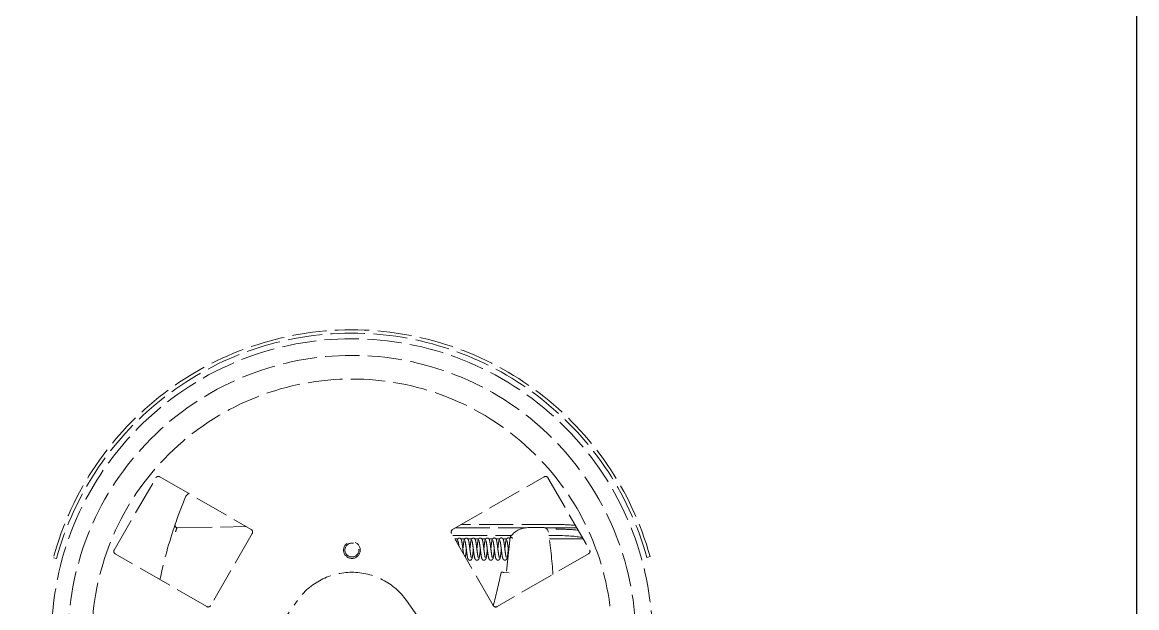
# Model space of a CAD drawing. Header units: millimetres. Extents: x -665 to 20454, y -27797 to 160.
# Drawn here: x 2175.1 to 2565.6, y -7749.3 to -7544 of the extents above; entities that cross this region are included whole.
import ezdxf

# ---------------------------------------------------------------- set-up
doc = ezdxf.new("R2010")
doc.units = ezdxf.units.MM
doc.linetypes.add('$2$ACAD_ISO02W100', pattern=[15, 12, -3])
doc.layers.add('$2$DL', color=8, linetype='$2$ACAD_ISO02W100', lineweight=0)
doc.layers.add('AA_Rope', color=7, linetype='Continuous')

msp = doc.modelspace()

# ---------------------------------------------------------------- linework, layer by layer
at = {"layer": '$2$DL'}
for p, q in [((2207.319, -7729.039), (2221.944, -7703.707)), ((2223.276, -7703.351), (2255.362, -7721.876)), ((2325.888, -7721.876), (2357.974, -7703.351)), ((2359.306, -7703.707), (2373.931, -7729.039)), ((2362.19, -7720.095), (2328.972, -7720.095)), ((2229.633, -7721.287), (2253.58, -7720.847)), ((2255.719, -7723.207), (2241.094, -7748.539)), ((2340.156, -7748.539), (2325.531, -7723.207)), ((2325.969, -7723.966), (2346.477, -7723.966)), ((2326.917, -7721.282), (2351.206, -7721.282)), ((2357.507, -7721.087), (2352.307, -7721.183)), ((2358.392, -7721.282), (2369.453, -7721.282)), ((2359.653, -7723.966), (2362.19, -7723.966)), ((2362.19, -7721.728), (2362.19, -7721.282)), ((2327.72, -7725.153), (2326.655, -7725.153)), ((2330.157, -7725.153), (2328.817, -7725.153)), ((2332.601, -7725.153), (2331.276, -7725.153)), ((2335.043, -7725.153), (2333.737, -7725.153)), ((2337.486, -7725.153), (2336.197, -7725.153)), ((2339.927, -7725.153), (2338.656, -7725.153)), ((2342.373, -7725.153), (2341.113, -7725.153)), ((2344.815, -7725.153), (2343.574, -7725.153)), ((2346.063, -7724.505), (2344.736, -7736.985)), ((2371.688, -7725.153), (2359.821, -7725.153)), ((2187.131, -7732.034), (2186.007, -7731.728)), ((2239.762, -7748.896), (2207.676, -7730.371)), ((2373.574, -7730.371), (2341.488, -7748.896)), ((2393.978, -7731.675), (2395.101, -7731.365)), ((2343.916, -7736.898), (2345.705, -7737.089)), ((2175.126, -7883.079), (2271.518, -7746.739)), ((2309.732, -7746.739), (2406.124, -7883.079)), ((2340.159, -7748.543), (2340.176, -7748.543))]:
    msp.add_line(p, q, dxfattribs=at)
for radius in [2.925, 2.438]:
    msp.add_circle((2290.625, -7729.048), radius, dxfattribs=at)
for centre, radius, start, end in [((2290.604, -7760.248), 108.415, 15.45098, 164.74799), ((2290.604, -7760.248), 107.25, 15.45098, 164.74799), ((2290.625, -7760.248), 105.3, 318.09966, 221.90034), ((2290.625, -7760.248), 99.45, 318.86903, 221.13097), ((2290.625, -7760.248), 91.163, 320.1335, 219.8665), ((2222.788, -7704.195), 0.975, 60, 150), ((2358.462, -7704.195), 0.975, 30, 120), ((2383.693, -7772.964), 163.8, 157.55514, 161.13364), ((2233.202, -7710.798), 0.975, 137.51154, 157.55514), ((2298.629, -7770.727), 89.7, 136.67543, 137.51154), ((2383.693, -7772.964), 163.8, 161.13364, 168.18567), ((2229.615, -7720.312), 0.975, 161.13364, 271.05374), ((2254.874, -7722.72), 0.975, 330, 60), ((2326.376, -7722.72), 0.975, 120, 210), ((2352.451, -7728.982), 7.8, 91.05374, 144.97369), ((2357.543, -7723.037), 1.95, 8.70492, 91.05374), ((2197.557, -7747.532), 163.8, 3.47702, 8.70492), ((2208.163, -7729.526), 0.975, 150, 240), ((2373.087, -7729.526), 0.975, 300, 30), ((2290.625, -7760.248), 23.4, 35.26007, 144.73993), ((2037.913, -7671.203), 312, 345.64397, 347.86429), ((2240.249, -7748.051), 0.975, 240, 330), ((2341.001, -7748.051), 0.975, 210, 300)]:
    msp.add_arc(centre, radius, start, end, dxfattribs=at)
for centre, major_axis, start_param, end_param in [((2362.19, -7721.28), (-9.828, 0), 3.9531345, 4.712389), ((2362.19, -7723.138), (-11.7, 0), 3.9914818, 4.712389), ((2362.19, -7725.151), (9.828, 0), 0.3387524, 1.5707963)]:
    msp.add_ellipse(centre, major_axis=major_axis, ratio=0.1205367, start_param=start_param, end_param=end_param, dxfattribs=at)
for points, knots in [([(2229.307, -7721.237), (2229.305, -7721.237), (2229.304, -7721.236), (2229.294, -7721.233), (2229.287, -7721.232), (2229.262, -7721.228), (2229.25, -7721.239), (2229.222, -7721.332), (2229.205, -7721.416), (2229.173, -7721.575), (2229.167, -7721.607), (2229.129, -7721.786), (2229.075, -7721.921), (2228.996, -7722.118), (2228.96, -7722.211), (2228.896, -7722.408), (2228.867, -7722.51), (2228.846, -7722.618), (2228.845, -7722.621), (2228.844, -7722.625)], [-0.00165743, -0.00165743, -0.00165743, -0.00165743, 0, 0, 0.01119477, 0.01119477, 0.05516722, 0.05516722, 0.10340416, 0.10340416, 0.11457751, 0.11457751, 0.16396758, 0.16396758, 0.20432722, 0.20432722, 0.24498028, 0.24498028, 0.24633536, 0.24633536, 0.24633536, 0.24633536]), ([(2327.35, -7726.357), (2327.373, -7726.215), (2327.396, -7726.083), (2327.47, -7725.722), (2327.515, -7725.536), (2327.624, -7725.3), (2327.653, -7725.247), (2327.735, -7725.129), (2327.792, -7725.063), (2327.909, -7724.98), (2327.955, -7724.954), (2328.074, -7724.904), (2328.153, -7724.885), (2328.313, -7724.876), (2328.395, -7724.886), (2328.545, -7724.934), (2328.616, -7724.972), (2328.737, -7725.061), (2328.787, -7725.114), (2328.867, -7725.217), (2328.896, -7725.268), (2328.96, -7725.395), (2328.988, -7725.472), (2329.094, -7725.807), (2329.158, -7726.134), (2329.278, -7726.88), (2329.334, -7727.284), (2329.435, -7728.057), (2329.481, -7728.427), (2329.57, -7729.147), (2329.615, -7729.506), (2329.69, -7730.078), (2329.722, -7730.309), (2329.754, -7730.521)], [17.3582383, 17.3582383, 17.3582383, 17.3582383, 17.4545808, 17.4545808, 17.6511069, 17.6511069, 17.7068135, 17.7068135, 17.7693974, 17.7693974, 17.8009739, 17.8009739, 17.8454563, 17.8454563, 17.8914011, 17.8914011, 17.9374919, 17.9374919, 17.9862793, 17.9862793, 18.0389292, 18.0389292, 18.1258871, 18.1258871, 18.3845675, 18.3845675, 18.6035005, 18.6035005, 18.782896, 18.782896, 18.9580087, 18.9580087, 19.0840786, 19.0840786, 19.0840786, 19.0840786]), ([(2328.131, -7727.711), (2328.114, -7727.58), (2328.097, -7727.452), (2328.038, -7727.03), (2327.995, -7726.752), (2327.915, -7726.298), (2327.875, -7726.111), (2327.829, -7725.944), (2327.817, -7725.907), (2327.806, -7725.879), (2327.804, -7725.874), (2327.804, -7725.874)], [29.65913668, 29.65913668, 29.65913668, 29.65913668, 29.72760971, 29.72760971, 29.89521173, 29.89521173, 30.05753204, 30.05753204, 30.12526168, 30.12526168, 30.15537839, 30.15537839, 30.15537839, 30.15537839]), ([(2329.507, -7728.641), (2329.544, -7728.319), (2329.581, -7727.996), (2329.658, -7727.349), (2329.7, -7727.021), (2329.784, -7726.433), (2329.827, -7726.17), (2329.92, -7725.716), (2329.964, -7725.533), (2330.069, -7725.296), (2330.098, -7725.239), (2330.179, -7725.12), (2330.232, -7725.059), (2330.338, -7724.977), (2330.382, -7724.95), (2330.498, -7724.897), (2330.575, -7724.876), (2330.733, -7724.861), (2330.816, -7724.868), (2330.965, -7724.908), (2331.036, -7724.942), (2331.161, -7725.027), (2331.214, -7725.078), (2331.298, -7725.178), (2331.329, -7725.228), (2331.395, -7725.349), (2331.424, -7725.421), (2331.523, -7725.71), (2331.579, -7725.975), (2331.695, -7726.637), (2331.753, -7727.04), (2331.858, -7727.824), (2331.905, -7728.204), (2331.995, -7728.928), (2332.039, -7729.282), (2332.126, -7729.956), (2332.17, -7730.284), (2332.254, -7730.834), (2332.294, -7731.07), (2332.35, -7731.346), (2332.368, -7731.425), (2332.399, -7731.546), (2332.413, -7731.592), (2332.431, -7731.644), (2332.437, -7731.658), (2332.437, -7731.658), (2332.437, -7731.658), (2332.437, -7731.658)], [20.4987121, 20.4987121, 20.4987121, 20.4987121, 20.6565597, 20.6565597, 20.8327732, 20.8327732, 21.0129666, 21.0129666, 21.204709, 21.204709, 21.2627419, 21.2627419, 21.3193191, 21.3193191, 21.3505046, 21.3505046, 21.3942369, 21.3942369, 21.4396174, 21.4396174, 21.4848006, 21.4848006, 21.5334, 21.5334, 21.5853541, 21.5853541, 21.6676489, 21.6676489, 21.8938691, 21.8938691, 22.1230466, 22.1230466, 22.3085408, 22.3085408, 22.4796249, 22.4796249, 22.6545632, 22.6545632, 22.8160567, 22.8160567, 22.8939182, 22.8939182, 22.9620205, 22.9620205, 23.0145426, 23.0145426, 23.0163046, 23.0163046, 23.0163046, 23.0163046]), ([(2333.185, -7728.885), (2333.173, -7728.988), (2333.161, -7729.092), (2333.109, -7729.549), (2333.067, -7729.902), (2332.985, -7730.55), (2332.944, -7730.852), (2332.859, -7731.389), (2332.815, -7731.625), (2332.737, -7731.936), (2332.707, -7732.038), (2332.639, -7732.202), (2332.608, -7732.267), (2332.514, -7732.402), (2332.45, -7732.475), (2332.292, -7732.585), (2332.204, -7732.625), (2332.03, -7732.661), (2331.941, -7732.662), (2331.778, -7732.633), (2331.703, -7732.605), (2331.575, -7732.534), (2331.523, -7732.491), (2331.43, -7732.394), (2331.392, -7732.341), (2331.314, -7732.21), (2331.282, -7732.136), (2331.189, -7731.877), (2331.142, -7731.675), (2331.06, -7731.254), (2331.027, -7731.061), (2330.945, -7730.532), (2330.894, -7730.162), (2330.805, -7729.473), (2330.766, -7729.154), (2330.681, -7728.474), (2330.635, -7728.104), (2330.548, -7727.441), (2330.506, -7727.136), (2330.423, -7726.601), (2330.381, -7726.362), (2330.325, -7726.105), (2330.309, -7726.036), (2330.281, -7725.938), (2330.27, -7725.904), (2330.258, -7725.872), (2330.255, -7725.865), (2330.255, -7725.865)], [24.0832089, 24.0832089, 24.0832089, 24.0832089, 24.1339282, 24.1339282, 24.3093378, 24.3093378, 24.4845887, 24.4845887, 24.66683, 24.66683, 24.7735508, 24.7735508, 24.8463717, 24.8463717, 24.9116945, 24.9116945, 24.9667741, 24.9667741, 25.0153833, 25.0153833, 25.0603681, 25.0603681, 25.1057113, 25.1057113, 25.1577655, 25.1577655, 25.2386531, 25.2386531, 25.4276543, 25.4276543, 25.5568392, 25.5568392, 25.7546411, 25.7546411, 25.9101697, 25.9101697, 26.0892717, 26.0892717, 26.2564734, 26.2564734, 26.4237632, 26.4237632, 26.4986052, 26.4986052, 26.5609124, 26.5609124, 26.5983238, 26.5983238, 26.5983238, 26.5983238]), ([(2331.958, -7728.628), (2331.995, -7728.301), (2332.033, -7727.972), (2332.111, -7727.324), (2332.152, -7727.001), (2332.235, -7726.42), (2332.278, -7726.158), (2332.371, -7725.701), (2332.415, -7725.518), (2332.522, -7725.281), (2332.551, -7725.225), (2332.632, -7725.107), (2332.687, -7725.044), (2332.797, -7724.962), (2332.841, -7724.936), (2332.957, -7724.884), (2333.034, -7724.863), (2333.193, -7724.849), (2333.275, -7724.857), (2333.425, -7724.9), (2333.496, -7724.935), (2333.62, -7725.021), (2333.672, -7725.073), (2333.755, -7725.174), (2333.786, -7725.224), (2333.852, -7725.348), (2333.88, -7725.423), (2333.981, -7725.728), (2334.039, -7726.007), (2334.127, -7726.521), (2334.156, -7726.705), (2334.231, -7727.222), (2334.278, -7727.581), (2334.37, -7728.305), (2334.416, -7728.679), (2334.505, -7729.387), (2334.548, -7729.731), (2334.634, -7730.36), (2334.677, -7730.652), (2334.758, -7731.131), (2334.798, -7731.331), (2334.847, -7731.525), (2334.862, -7731.573), (2334.881, -7731.63), (2334.888, -7731.646), (2334.889, -7731.647), (2334.889, -7731.648), (2334.889, -7731.648)], [24.0548523, 24.0548523, 24.0548523, 24.0548523, 24.2154109, 24.2154109, 24.3899229, 24.3899229, 24.5683915, 24.5683915, 24.7623617, 24.7623617, 24.8195078, 24.8195078, 24.8781157, 24.8781157, 24.908868, 24.908868, 24.9528937, 24.9528937, 24.9984823, 24.9984823, 25.044016, 25.044016, 25.0927509, 25.0927509, 25.1450301, 25.1450301, 25.2298662, 25.2298662, 25.4635984, 25.4635984, 25.5771281, 25.5771281, 25.7630702, 25.7630702, 25.9424595, 25.9424595, 26.1139157, 26.1139157, 26.2842686, 26.2842686, 26.4456104, 26.4456104, 26.5160043, 26.5160043, 26.5716483, 26.5716483, 26.5750322, 26.5750322, 26.5750322, 26.5750322]), ([(2335.635, -7728.872), (2335.623, -7728.98), (2335.611, -7729.088), (2335.559, -7729.54), (2335.519, -7729.884), (2335.438, -7730.526), (2335.396, -7730.83), (2335.31, -7731.373), (2335.266, -7731.612), (2335.188, -7731.918), (2335.159, -7732.016), (2335.095, -7732.178), (2335.065, -7732.243), (2334.995, -7732.349), (2334.968, -7732.383), (2334.907, -7732.449), (2334.873, -7732.481), (2334.77, -7732.558), (2334.691, -7732.6), (2334.529, -7732.645), (2334.444, -7732.652), (2334.281, -7732.636), (2334.203, -7732.614), (2334.066, -7732.549), (2334.008, -7732.508), (2333.912, -7732.419), (2333.873, -7732.37), (2333.795, -7732.254), (2333.762, -7732.188), (2333.678, -7731.986), (2333.639, -7731.844), (2333.563, -7731.519), (2333.529, -7731.341), (2333.442, -7730.832), (2333.388, -7730.461), (2333.289, -7729.723), (2333.243, -7729.354), (2333.191, -7728.933), (2333.184, -7728.88), (2333.157, -7728.664), (2333.137, -7728.502), (2333.074, -7727.999), (2333.03, -7727.659), (2332.945, -7727.043), (2332.902, -7726.758), (2332.821, -7726.298), (2332.782, -7726.109), (2332.735, -7725.934), (2332.722, -7725.894), (2332.709, -7725.859), (2332.706, -7725.852), (2332.706, -7725.852)], [20.5252268, 20.5252268, 20.5252268, 20.5252268, 20.5779745, 20.5779745, 20.7490427, 20.7490427, 20.9250042, 20.9250042, 21.1088472, 21.1088472, 21.2125503, 21.2125503, 21.2868429, 21.2868429, 21.320618, 21.320618, 21.3509044, 21.3509044, 21.401303, 21.401303, 21.4479597, 21.4479597, 21.4928135, 21.4928135, 21.5376539, 21.5376539, 21.5845528, 21.5845528, 21.6550292, 21.6550292, 21.8019557, 21.8019557, 21.9356326, 21.9356326, 22.1464355, 22.1464355, 22.3273958, 22.3273958, 22.3538616, 22.3538616, 22.4334612, 22.4334612, 22.6043608, 22.6043608, 22.7745268, 22.7745268, 22.9345792, 22.9345792, 23.0035067, 23.0035067, 23.0408142, 23.0408142, 23.0408142, 23.0408142]), ([(2334.409, -7728.616), (2334.447, -7728.278), (2334.486, -7727.936), (2334.565, -7727.284), (2334.606, -7726.965), (2334.69, -7726.385), (2334.733, -7726.122), (2334.828, -7725.668), (2334.87, -7725.486), (2334.983, -7725.249), (2335.012, -7725.196), (2335.094, -7725.083), (2335.147, -7725.023), (2335.257, -7724.945), (2335.301, -7724.919), (2335.419, -7724.869), (2335.498, -7724.849), (2335.658, -7724.838), (2335.74, -7724.848), (2335.89, -7724.894), (2335.961, -7724.931), (2336.083, -7725.02), (2336.134, -7725.072), (2336.215, -7725.175), (2336.245, -7725.225), (2336.311, -7725.355), (2336.34, -7725.435), (2336.444, -7725.763), (2336.505, -7726.074), (2336.624, -7726.799), (2336.681, -7727.202), (2336.782, -7727.976), (2336.828, -7728.351), (2336.917, -7729.071), (2336.961, -7729.426), (2337.048, -7730.082), (2337.091, -7730.393), (2337.174, -7730.923), (2337.215, -7731.153), (2337.27, -7731.401), (2337.286, -7731.468), (2337.314, -7731.565), (2337.325, -7731.6), (2337.337, -7731.631), (2337.34, -7731.637), (2337.34, -7731.637)], [27.6127082, 27.6127082, 27.6127082, 27.6127082, 27.7789671, 27.7789671, 27.9516655, 27.9516655, 28.1331159, 28.1331159, 28.3270117, 28.3270117, 28.3814102, 28.3814102, 28.4382493, 28.4382493, 28.4692816, 28.4692816, 28.5137542, 28.5137542, 28.5596897, 28.5596897, 28.6057511, 28.6057511, 28.6547617, 28.6547617, 28.7077128, 28.7077128, 28.797103, 28.797103, 29.0468136, 29.0468136, 29.2668907, 29.2668907, 29.4483157, 29.4483157, 29.6212474, 29.6212474, 29.7917913, 29.7917913, 29.9568109, 29.9568109, 30.0308834, 30.0308834, 30.0954177, 30.0954177, 30.1318585, 30.1318585, 30.1318585, 30.1318585]), ([(2338.086, -7728.86), (2338.076, -7728.945), (2338.067, -7729.03), (2338.018, -7729.46), (2337.978, -7729.803), (2337.897, -7730.453), (2337.854, -7730.765), (2337.769, -7731.313), (2337.726, -7731.553), (2337.65, -7731.866), (2337.622, -7731.968), (2337.561, -7732.13), (2337.534, -7732.193), (2337.47, -7732.301), (2337.441, -7732.344), (2337.371, -7732.423), (2337.333, -7732.46), (2337.223, -7732.544), (2337.142, -7732.587), (2336.975, -7732.633), (2336.888, -7732.64), (2336.723, -7732.622), (2336.645, -7732.598), (2336.508, -7732.532), (2336.451, -7732.49), (2336.354, -7732.398), (2336.315, -7732.348), (2336.24, -7732.231), (2336.209, -7732.167), (2336.126, -7731.964), (2336.087, -7731.82), (2336.011, -7731.489), (2335.976, -7731.308), (2335.89, -7730.801), (2335.837, -7730.441), (2335.74, -7729.711), (2335.693, -7729.337), (2335.64, -7728.914), (2335.634, -7728.864), (2335.609, -7728.662), (2335.59, -7728.511), (2335.528, -7728.009), (2335.483, -7727.662), (2335.397, -7727.043), (2335.355, -7726.76), (2335.275, -7726.299), (2335.235, -7726.108), (2335.187, -7725.928), (2335.174, -7725.885), (2335.16, -7725.846), (2335.156, -7725.838), (2335.156, -7725.838)], [16.9679256, 16.9679256, 16.9679256, 16.9679256, 17.0095574, 17.0095574, 17.1799877, 17.1799877, 17.3573073, 17.3573073, 17.5381253, 17.5381253, 17.6419233, 17.6419233, 17.7146287, 17.7146287, 17.7571268, 17.7571268, 17.7924804, 17.7924804, 17.8450495, 17.8450495, 17.8930342, 17.8930342, 17.9380608, 17.9380608, 17.9831491, 17.9831491, 18.0309278, 18.0309278, 18.0996674, 18.0996674, 18.248536, 18.248536, 18.3837845, 18.3837845, 18.5881986, 18.5881986, 18.7715317, 18.7715317, 18.7963033, 18.7963033, 18.8707752, 18.8707752, 19.0453572, 19.0453572, 19.2129377, 19.2129377, 19.3741658, 19.3741658, 19.4437533, 19.4437533, 19.4826684, 19.4826684, 19.4826684, 19.4826684]), ([(2336.859, -7728.604), (2336.897, -7728.275), (2336.935, -7727.943), (2337.013, -7727.293), (2337.054, -7726.969), (2337.138, -7726.39), (2337.181, -7726.129), (2337.275, -7725.669), (2337.319, -7725.483), (2337.43, -7725.245), (2337.459, -7725.19), (2337.542, -7725.074), (2337.597, -7725.012), (2337.71, -7724.931), (2337.754, -7724.905), (2337.871, -7724.855), (2337.949, -7724.836), (2338.108, -7724.825), (2338.189, -7724.834), (2338.339, -7724.88), (2338.41, -7724.917), (2338.531, -7725.005), (2338.582, -7725.057), (2338.661, -7725.156), (2338.69, -7725.204), (2338.754, -7725.325), (2338.782, -7725.399), (2338.884, -7725.706), (2338.943, -7725.995), (2339.061, -7726.692), (2339.119, -7727.098), (2339.221, -7727.876), (2339.268, -7728.249), (2339.357, -7728.973), (2339.402, -7729.336), (2339.489, -7729.999), (2339.532, -7730.311), (2339.615, -7730.854), (2339.657, -7731.092), (2339.713, -7731.355), (2339.73, -7731.427), (2339.759, -7731.535), (2339.771, -7731.575), (2339.786, -7731.615), (2339.79, -7731.624), (2339.79, -7731.624)], [31.1691177, 31.1691177, 31.1691177, 31.1691177, 31.3307949, 31.3307949, 31.5056439, 31.5056439, 31.6840572, 31.6840572, 31.8807418, 31.8807418, 31.9369461, 31.9369461, 31.9961902, 31.9961902, 32.0269476, 32.0269476, 32.0708054, 32.0708054, 32.1162233, 32.1162233, 32.1616744, 32.1616744, 32.2095626, 32.2095626, 32.2598762, 32.2598762, 32.3435527, 32.3435527, 32.5837863, 32.5837863, 32.80958, 32.80958, 32.9906525, 32.9906525, 33.1662701, 33.1662701, 33.3352787, 33.3352787, 33.5020637, 33.5020637, 33.5771738, 33.5771738, 33.6435869, 33.6435869, 33.6870296, 33.6870296, 33.6870296, 33.6870296]), ([(2340.537, -7728.848), (2340.51, -7729.084), (2340.483, -7729.319), (2340.416, -7729.889), (2340.376, -7730.222), (2340.293, -7730.836), (2340.25, -7731.121), (2340.161, -7731.612), (2340.116, -7731.817), (2340.019, -7732.11), (2339.98, -7732.215), (2339.837, -7732.399), (2339.771, -7732.465), (2339.618, -7732.562), (2339.533, -7732.597), (2339.361, -7732.627), (2339.272, -7732.625), (2339.111, -7732.591), (2339.037, -7732.561), (2338.913, -7732.487), (2338.863, -7732.444), (2338.772, -7732.346), (2338.735, -7732.292), (2338.658, -7732.158), (2338.627, -7732.081), (2338.531, -7731.805), (2338.481, -7731.578), (2338.396, -7731.125), (2338.365, -7730.934), (2338.286, -7730.413), (2338.238, -7730.057), (2338.153, -7729.401), (2338.116, -7729.1), (2338.035, -7728.449), (2337.991, -7728.093), (2337.904, -7727.429), (2337.86, -7727.113), (2337.777, -7726.574), (2337.736, -7726.339), (2337.681, -7726.081), (2337.664, -7726.011), (2337.635, -7725.907), (2337.623, -7725.869), (2337.61, -7725.834), (2337.607, -7725.826), (2337.607, -7725.826)], [13.4107795, 13.4107795, 13.4107795, 13.4107795, 13.5258738, 13.5258738, 13.698647, 13.698647, 13.877816, 13.877816, 14.064533, 14.064533, 14.1869246, 14.1869246, 14.2466062, 14.2466062, 14.298553, 14.298553, 14.3471094, 14.3471094, 14.3920095, 14.3920095, 14.4366275, 14.4366275, 14.4898803, 14.4898803, 14.5732738, 14.5732738, 14.7784994, 14.7784994, 14.9023494, 14.9023494, 15.0913103, 15.0913103, 15.2381459, 15.2381459, 15.4114038, 15.4114038, 15.5830711, 15.5830711, 15.7477817, 15.7477817, 15.822739, 15.822739, 15.887458, 15.887458, 15.9264217, 15.9264217, 15.9264217, 15.9264217]), ([(2339.31, -7728.592), (2339.341, -7728.324), (2339.372, -7728.054), (2339.443, -7727.447), (2339.485, -7727.111), (2339.568, -7726.511), (2339.611, -7726.24), (2339.701, -7725.761), (2339.747, -7725.563), (2339.838, -7725.322), (2339.863, -7725.263), (2339.924, -7725.156), (2339.955, -7725.109), (2340.03, -7725.021), (2340.072, -7724.98), (2340.158, -7724.919), (2340.197, -7724.896), (2340.307, -7724.847), (2340.383, -7724.826), (2340.54, -7724.812), (2340.622, -7724.819), (2340.77, -7724.861), (2340.841, -7724.895), (2340.964, -7724.979), (2341.016, -7725.029), (2341.1, -7725.129), (2341.131, -7725.178), (2341.196, -7725.297), (2341.224, -7725.367), (2341.322, -7725.65), (2341.378, -7725.905), (2341.494, -7726.56), (2341.553, -7726.967), (2341.657, -7727.748), (2341.704, -7728.122), (2341.795, -7728.853), (2341.84, -7729.219), (2341.926, -7729.886), (2341.969, -7730.199), (2342.053, -7730.761), (2342.096, -7731.018), (2342.171, -7731.383), (2342.207, -7731.516), (2342.236, -7731.599), (2342.242, -7731.612), (2342.242, -7731.612)], [34.7257028, 34.7257028, 34.7257028, 34.7257028, 34.8575679, 34.8575679, 35.0346174, 35.0346174, 35.2110799, 35.2110799, 35.4034805, 35.4034805, 35.4671182, 35.4671182, 35.5123244, 35.5123244, 35.5522334, 35.5522334, 35.5791087, 35.5791087, 35.6221874, 35.6221874, 35.6670888, 35.6670888, 35.7117349, 35.7117349, 35.7597316, 35.7597316, 35.8108776, 35.8108776, 35.8916408, 35.8916408, 36.1162451, 36.1162451, 36.346776, 36.346776, 36.5302686, 36.5302686, 36.7069499, 36.7069499, 36.8735386, 36.8735386, 37.044746, 37.044746, 37.1949906, 37.1949906, 37.2478976, 37.2478976, 37.2478976, 37.2478976]), ([(2342.988, -7728.835), (2342.965, -7729.031), (2342.943, -7729.227), (2342.88, -7729.767), (2342.839, -7730.11), (2342.756, -7730.743), (2342.712, -7731.036), (2342.625, -7731.533), (2342.581, -7731.741), (2342.494, -7732.032), (2342.46, -7732.132), (2342.369, -7732.284), (2342.341, -7732.324), (2342.277, -7732.398), (2342.243, -7732.431), (2342.142, -7732.511), (2342.067, -7732.554), (2341.908, -7732.606), (2341.823, -7732.617), (2341.658, -7732.606), (2341.578, -7732.585), (2341.437, -7732.524), (2341.377, -7732.484), (2341.279, -7732.398), (2341.24, -7732.351), (2341.16, -7732.239), (2341.127, -7732.175), (2341.046, -7731.99), (2341.009, -7731.867), (2340.935, -7731.576), (2340.901, -7731.408), (2340.813, -7730.92), (2340.76, -7730.562), (2340.661, -7729.835), (2340.613, -7729.461), (2340.554, -7728.987), (2340.542, -7728.888), (2340.492, -7728.49), (2340.455, -7728.187), (2340.375, -7727.568), (2340.332, -7727.247), (2340.247, -7726.675), (2340.204, -7726.417), (2340.128, -7726.047), (2340.092, -7725.911), (2340.063, -7725.828), (2340.057, -7725.816), (2340.057, -7725.816)], [9.851422, 9.851422, 9.851422, 9.851422, 9.9471386, 9.9471386, 10.1223827, 10.1223827, 10.30298, 10.30298, 10.4836093, 10.4836093, 10.6016804, 10.6016804, 10.6405217, 10.6405217, 10.6716846, 10.6716846, 10.7206907, 10.7206907, 10.7680265, 10.7680265, 10.8130943, 10.8130943, 10.8579481, 10.8579481, 10.903402, 10.903402, 10.9711833, 10.9711833, 11.1037332, 11.1037332, 11.2376255, 11.2376255, 11.4463765, 11.4463765, 11.6319634, 11.6319634, 11.6807015, 11.6807015, 11.8282155, 11.8282155, 11.9979856, 11.9979856, 12.1696207, 12.1696207, 12.3196257, 12.3196257, 12.3699858, 12.3699858, 12.3699858, 12.3699858]), ([(2341.761, -7728.58), (2341.8, -7728.237), (2341.84, -7727.891), (2341.918, -7727.244), (2341.958, -7726.935), (2342.041, -7726.357), (2342.084, -7726.089), (2342.181, -7725.623), (2342.225, -7725.439), (2342.343, -7725.202), (2342.372, -7725.152), (2342.451, -7725.045), (2342.504, -7724.987), (2342.611, -7724.91), (2342.656, -7724.884), (2342.776, -7724.834), (2342.855, -7724.815), (2343.016, -7724.805), (2343.099, -7724.815), (2343.25, -7724.863), (2343.321, -7724.901), (2343.443, -7724.991), (2343.493, -7725.044), (2343.573, -7725.148), (2343.603, -7725.199), (2343.671, -7725.334), (2343.701, -7725.42), (2343.769, -7725.646), (2343.804, -7725.796), (2343.87, -7726.124), (2343.901, -7726.3), (2343.982, -7726.801), (2344.032, -7727.161), (2344.127, -7727.889), (2344.174, -7728.264), (2344.264, -7728.984), (2344.307, -7729.338), (2344.394, -7730.001), (2344.438, -7730.317), (2344.521, -7730.856), (2344.562, -7731.09), (2344.617, -7731.345), (2344.634, -7731.413), (2344.662, -7731.514), (2344.674, -7731.551), (2344.688, -7731.589), (2344.692, -7731.598), (2344.692, -7731.598)], [38.2842465, 38.2842465, 38.2842465, 38.2842465, 38.4524928, 38.4524928, 38.6211177, 38.6211177, 38.8041888, 38.8041888, 39.002958, 39.002958, 39.0544939, 39.0544939, 39.1101844, 39.1101844, 39.1416934, 39.1416934, 39.1868281, 39.1868281, 39.2332995, 39.2332995, 39.2800224, 39.2800224, 39.3296219, 39.3296219, 39.3836705, 39.3836705, 39.4781606, 39.4781606, 39.6115452, 39.6115452, 39.7329146, 39.7329146, 39.9299323, 39.9299323, 40.1122201, 40.1122201, 40.2844397, 40.2844397, 40.4567106, 40.4567106, 40.6214534, 40.6214534, 40.6955974, 40.6955974, 40.7600853, 40.7600853, 40.8045519, 40.8045519, 40.8045519, 40.8045519]), ([(2345.438, -7728.823), (2345.418, -7729.007), (2345.396, -7729.191), (2345.336, -7729.711), (2345.296, -7730.045), (2345.214, -7730.678), (2345.17, -7730.979), (2345.083, -7731.487), (2345.038, -7731.7), (2344.954, -7731.993), (2344.92, -7732.092), (2344.838, -7732.243), (2344.807, -7732.291), (2344.735, -7732.378), (2344.697, -7732.415), (2344.59, -7732.5), (2344.511, -7732.544), (2344.348, -7732.595), (2344.262, -7732.604), (2344.097, -7732.59), (2344.017, -7732.569), (2343.878, -7732.506), (2343.819, -7732.465), (2343.722, -7732.377), (2343.683, -7732.329), (2343.603, -7732.214), (2343.57, -7732.148), (2343.486, -7731.951), (2343.448, -7731.816), (2343.373, -7731.504), (2343.339, -7731.33), (2343.252, -7730.833), (2343.199, -7730.472), (2343.101, -7729.742), (2343.054, -7729.369), (2342.999, -7728.923), (2342.989, -7728.85), (2342.953, -7728.556), (2342.925, -7728.335), (2342.855, -7727.78), (2342.812, -7727.449), (2342.727, -7726.855), (2342.685, -7726.583), (2342.606, -7726.154), (2342.566, -7725.981), (2342.525, -7725.842), (2342.515, -7725.815), (2342.511, -7725.806), (2342.51, -7725.805), (2342.51, -7725.805)], [6.2950264, 6.2950264, 6.2950264, 6.2950264, 6.3849546, 6.3849546, 6.5553051, 6.5553051, 6.7370028, 6.7370028, 6.9183227, 6.9183227, 7.0324992, 7.0324992, 7.0802783, 7.0802783, 7.1151129, 7.1151129, 7.1662413, 7.1662413, 7.2138246, 7.2138246, 7.2591474, 7.2591474, 7.3042568, 7.3042568, 7.3508504, 7.3508504, 7.4208659, 7.4208659, 7.5634156, 7.5634156, 7.6963918, 7.6963918, 7.9039033, 7.9039033, 8.087642, 8.087642, 8.1236625, 8.1236625, 8.2322322, 8.2322322, 8.4023067, 8.4023067, 8.5712232, 8.5712232, 8.7304528, 8.7304528, 8.7952447, 8.7952447, 8.8073573, 8.8073573, 8.8073573, 8.8073573]), ([(2344.212, -7728.567), (2344.248, -7728.253), (2344.284, -7727.937), (2344.36, -7727.304), (2344.4, -7726.983), (2344.483, -7726.399), (2344.526, -7726.132), (2344.619, -7725.666), (2344.664, -7725.476), (2344.768, -7725.237), (2344.797, -7725.178), (2344.883, -7725.05), (2344.945, -7724.977), (2345.072, -7724.889), (2345.118, -7724.864), (2345.238, -7724.815), (2345.317, -7724.798), (2345.477, -7724.791), (2345.559, -7724.802), (2345.708, -7724.852), (2345.778, -7724.891), (2345.897, -7724.981), (2345.947, -7725.034), (2345.989, -7725.09), (2345.995, -7725.097), (2346, -7725.104)], [41.8414139, 41.8414139, 41.8414139, 41.8414139, 41.9956455, 41.9956455, 42.1676035, 42.1676035, 42.3472301, 42.3472301, 42.5412019, 42.5412019, 42.6018409, 42.6018409, 42.6700419, 42.6700419, 42.7013345, 42.7013345, 42.7457892, 42.7457892, 42.7917019, 42.7917019, 42.8378057, 42.8378057, 42.8867183, 42.8867183, 42.8936647, 42.8936647, 42.8936647, 42.8936647]), ([(2345.528, -7729.536), (2345.507, -7729.375), (2345.487, -7729.21), (2345.455, -7728.952), (2345.443, -7728.858), (2345.396, -7728.482), (2345.36, -7728.196), (2345.283, -7727.597), (2345.241, -7727.281), (2345.157, -7726.705), (2345.113, -7726.44), (2345.055, -7726.141), (2345.037, -7726.06), (2345.005, -7725.932), (2344.991, -7725.881), (2344.97, -7725.816), (2344.962, -7725.795), (2344.96, -7725.79), (2344.959, -7725.79), (2344.959, -7725.79)], [4.43789067, 4.43789067, 4.43789067, 4.43789067, 4.51939225, 4.51939225, 4.56543809, 4.56543809, 4.70472283, 4.70472283, 4.87124945, 4.87124945, 5.0434972, 5.0434972, 5.11981354, 5.11981354, 5.18809139, 5.18809139, 5.24513457, 5.24513457, 5.25326733, 5.25326733, 5.25326733, 5.25326733]), ([(2347.005, -7724.867), (2346.938, -7724.841), (2346.871, -7724.814), (2346.805, -7724.788), (2346.74, -7724.763), (2346.677, -7724.739), (2346.617, -7724.715), (2346.506, -7724.673), (2346.405, -7724.634), (2346.321, -7724.602), (2346.239, -7724.571), (2346.174, -7724.546), (2346.129, -7724.53), (2346.086, -7724.513), (2346.063, -7724.505), (2346.063, -7724.505)], [-0.25430222, -0.25430222, -0.25430222, -0.25430222, -0.21902655, -0.21902655, -0.21902655, -0.18448045, -0.18448045, -0.18448045, -0.12129531, -0.12129531, -0.12129531, -0.06016317, -0.06016317, -0.06016317, 0, 0, 0, 0]), ([(2330.734, -7728.897), (2330.721, -7729.01), (2330.708, -7729.123), (2330.656, -7729.577), (2330.616, -7729.916), (2330.535, -7730.557), (2330.493, -7730.864), (2330.425, -7731.297), (2330.398, -7731.45), (2330.37, -7731.587)], [27.63972397, 27.63972397, 27.63972397, 27.63972397, 27.6949875, 27.6949875, 27.86473088, 27.86473088, 28.0414909, 28.0414909, 28.15248466, 28.15248466, 28.15248466, 28.15248466]), ([(2343.916, -7736.898), (2343.795, -7736.885), (2343.653, -7736.87), (2343.431, -7736.847), (2343.311, -7736.834), (2343.141, -7736.816), (2343.061, -7736.807), (2342.969, -7736.798), (2342.952, -7736.796), (2342.941, -7736.795)], [0.23575891, 0.23575891, 0.23575891, 0.23575891, 0.2949691, 0.2949691, 0.35401169, 0.35401169, 0.41285076, 0.41285076, 0.47152134, 0.47152134, 0.47152134, 0.47152134])]:
    msp.add_open_spline(points, degree=3, knots=knots, dxfattribs=at)
at = {"layer": 'AA_Rope'}
msp.add_line((2565.625, -22094.249), (2565.625, -6987.158), dxfattribs=at)

doc.saveas('drawing.dxf')
